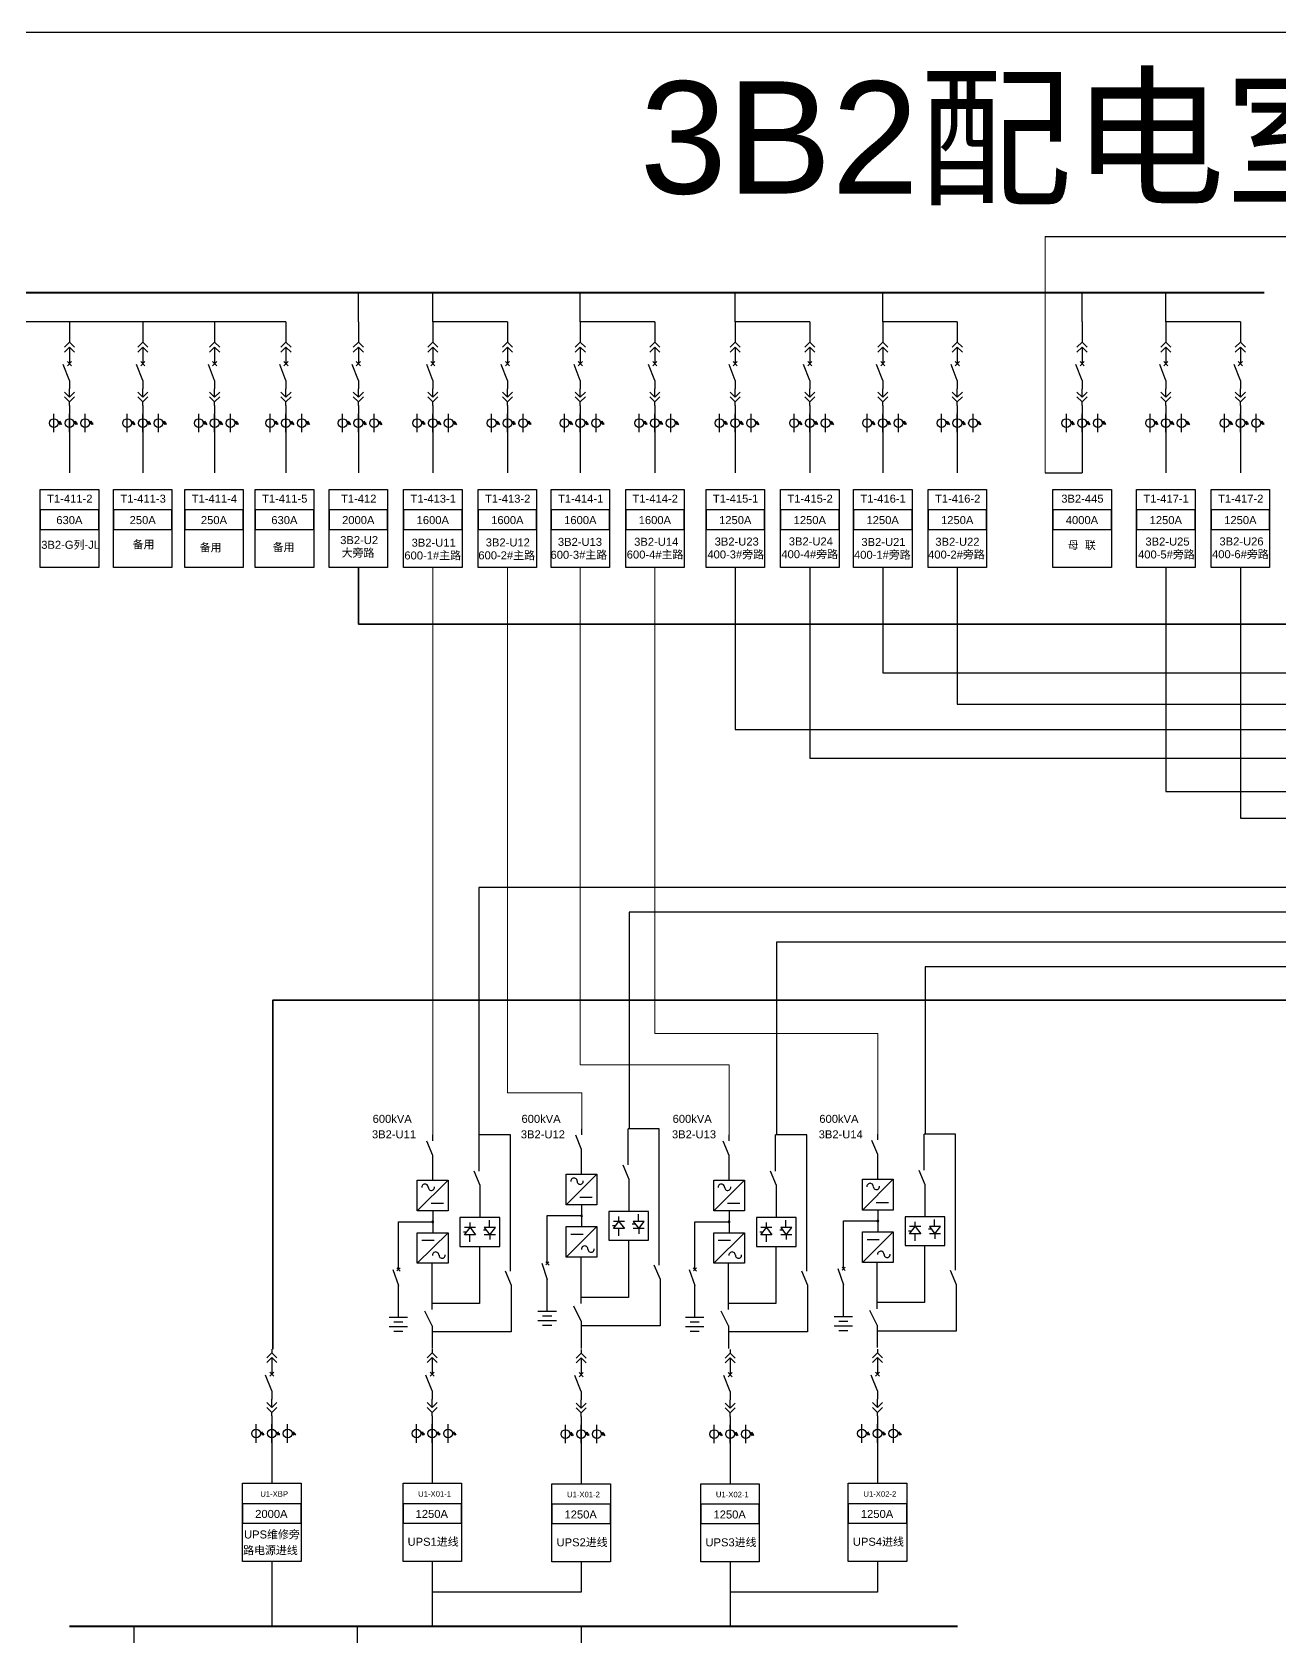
# Model space of a CAD drawing. Header units: millimetres. Extents: x -3460 to -460, y 6070 to 9130.
# Drawn here: x -1414 to -1302.9, y 7138 to 7281.5 of the extents above; entities that cross this region are included whole.
import ezdxf
from ezdxf.enums import TextEntityAlignment as Align

# ---------------------------------------------------------------- set-up
doc = ezdxf.new("R2010")
doc.units = ezdxf.units.MM
doc.header["$LTSCALE"] = 1000
doc.header["$MEASUREMENT"] = 0
doc.styles.get("Standard").update_dxf_attribs({"font": 'arial.ttf'})

# ---------------------------------------------------------------- blocks, each defined once
blk = doc.blocks.new('DYDQAA05')
at = {"color": 0}
blk.add_lwpolyline([(0, 0), (0, -7)], dxfattribs=at)
blk = doc.blocks.new('DYDQAA03')
at = {"color": 0}
for points in [[(0, 0), (0, -1.5)], [(-2.12, -3.62), (0, -1.5)], [(-2.12, -5.62), (0, -3.5)], [(2.12, -3.62), (0, -1.5)], [(2.12, -5.62), (0, -3.5)], [(0, -3.5), (0, -7)]]:
    blk.add_lwpolyline(points, dxfattribs=at)
blk = doc.blocks.new('DYDQAA09')
at = {"color": 0}
blk.add_lwpolyline([(0, 0), (0, -3.5)], dxfattribs=at)
blk.add_lwpolyline([(0, 0), (0, -3.5)], dxfattribs=at)
blk.add_lwpolyline([(0, 0), (0, -3.5)], dxfattribs=at)
blk.add_lwpolyline([(0, 0), (0, -3.5)], dxfattribs=at)
blk.add_lwpolyline([(0, 0), (0, -3.5)], dxfattribs=at)
blk.add_lwpolyline([(0, 0), (0, -3.5)], dxfattribs=at)
blk.add_lwpolyline([(0, 0), (0, -3.5)], dxfattribs=at)
blk.add_lwpolyline([(0, 0), (0, -3.5)], dxfattribs=at)
blk.add_lwpolyline([(0, 0), (0, -3.5)], dxfattribs=at)
blk = doc.blocks.new('DYDQ0201')
at = {"color": 0}
for points in [[(0.86, -0.86), (-0.86, 0.86)], [(-0.86, -0.86), (0.86, 0.86)], [(0, -7), (-2.61, -0.37)]]:
    blk.add_lwpolyline(points, dxfattribs=at)
blk = doc.blocks.new('DYDQAA04')
at = {"color": 0}
for points in [[(0, -3.5), (0, 0)], [(-2.12, -1.38), (0, -3.5)], [(-2.12, -3.38), (0, -5.5)], [(2.12, -1.38), (0, -3.5)], [(2.12, -3.38), (0, -5.5)], [(0, -7), (0, -5.5)]]:
    blk.add_lwpolyline(points, dxfattribs=at)
blk = doc.blocks.new('A$C03DD39B5')
for p, q in [((417, 475), (283, 392)), ((417, 422), (283, 339)), ((350, 333), (350, 467))]:
    blk.add_line(p, q)
blk.add_lwpolyline([(700, 167), (0, 167)])
blk.add_circle((350, 167), 167)

msp = doc.modelspace()

# ---------------------------------------------------------------- linework, layer by layer
at = {"color": 1, "lineweight": 20}
msp.add_line((-1323.81, 7242.22, 20769.03), (-1323.81, 7263.26, 20769.03), dxfattribs=at)
at = {"color": 1, "lineweight": 25}
msp.add_line((-1323.81, 7263.26, 20769.03), (-1285.16, 7263.26, 20769.03), dxfattribs=at)
for p, q in [((-1384.98, 7255.66, 18567.82), (-1384.98, 7258.24, 19951.09)), ((-1378.34, 7255.66, 18567.82), (-1378.34, 7258.24, 19951.09)), ((-1365.21, 7255.66, 18567.82), (-1365.21, 7258.24, 19951.09)), ((-1351.41, 7255.66, 18567.82), (-1351.41, 7258.24, 19951.09)), ((-1338.27, 7255.66, 18567.82), (-1338.27, 7258.24, 19951.09)), ((-1320.52, 7255.66, 18567.82), (-1320.52, 7258.24, 19951.09)), ((-1313.05, 7255.66, 18567.82), (-1313.05, 7258.24, 19951.09)), ((-1391.43, 7255.66, 18567.77), (-1417.35, 7255.66, 18567.77)), ((-1371.7, 7255.66, 18567.82), (-1378.34, 7255.66, 18567.82)), ((-1358.57, 7255.66, 18567.82), (-1365.21, 7255.66, 18567.82)), ((-1344.77, 7255.66, 18567.82), (-1351.41, 7255.66, 18567.82)), ((-1331.63, 7255.66, 18567.82), (-1338.27, 7255.66, 18567.82)), ((-1306.42, 7255.66, 18567.82), (-1313.05, 7255.66, 18567.82)), ((-1410.71, 7247.42, 20768.98), (-1410.71, 7245.78, 20768.98)), ((-1404.18, 7247.42, 20768.98), (-1404.18, 7245.78, 20768.98)), ((-1397.78, 7247.42, 20768.98), (-1397.78, 7245.78, 20768.98)), ((-1391.43, 7247.42, 20768.98), (-1391.43, 7245.78, 20768.98)), ((-1384.98, 7247.42, 20769.03), (-1384.98, 7245.78, 20769.03)), ((-1378.34, 7247.42, 20769.03), (-1378.34, 7245.78, 20769.03)), ((-1371.7, 7247.42, 20769.03), (-1371.7, 7245.78, 20769.03)), ((-1365.21, 7247.42, 20769.03), (-1365.21, 7245.78, 20769.03)), ((-1358.57, 7247.42, 20769.03), (-1358.57, 7245.78, 20769.03)), ((-1351.41, 7247.42, 20769.03), (-1351.41, 7245.78, 20769.03)), ((-1344.77, 7247.42, 20769.03), (-1344.77, 7245.78, 20769.03)), ((-1338.27, 7247.42, 20769.03), (-1338.27, 7245.78, 20769.03)), ((-1331.63, 7247.42, 20769.03), (-1331.63, 7245.78, 20769.03)), ((-1320.52, 7247.42, 20769.03), (-1320.52, 7245.78, 20769.03)), ((-1313.05, 7247.42, 20769.03), (-1313.05, 7245.78, 20769.03)), ((-1306.42, 7247.42, 20769.03), (-1306.42, 7245.78, 20769.03)), ((-1410.71, 7245.78, 20768.98), (-1410.71, 7242.22, 20768.98)), ((-1404.18, 7245.78, 20768.98), (-1404.18, 7242.22, 20768.98)), ((-1397.78, 7245.78, 20768.98), (-1397.78, 7242.22, 20768.98)), ((-1391.43, 7245.78, 20768.98), (-1391.43, 7242.22, 20768.98)), ((-1384.98, 7245.78, 20769.03), (-1384.98, 7242.22, 20769.03)), ((-1378.34, 7245.78, 20769.03), (-1378.34, 7242.22, 20769.03)), ((-1371.7, 7245.78, 20769.03), (-1371.7, 7242.22, 20769.03)), ((-1365.21, 7245.78, 20769.03), (-1365.21, 7242.22, 20769.03)), ((-1358.57, 7245.78, 20769.03), (-1358.57, 7242.22, 20769.03)), ((-1351.41, 7245.78, 20769.03), (-1351.41, 7242.22, 20769.03)), ((-1344.77, 7245.78, 20769.03), (-1344.77, 7242.22, 20769.03)), ((-1338.27, 7245.78, 20769.03), (-1338.27, 7242.22, 20769.03)), ((-1331.63, 7245.78, 20769.03), (-1331.63, 7242.22, 20769.03)), ((-1320.52, 7245.78, 20769.03), (-1320.52, 7242.22, 20769.03)), ((-1313.05, 7245.78, 20769.03), (-1313.05, 7242.22, 20769.03)), ((-1306.42, 7245.78, 20769.03), (-1306.42, 7242.22, 20769.03)), ((-1392.69, 7157.41, 28130.53), (-1392.69, 7155.77, 28130.53)), ((-1378.4, 7157.41, 28130.53), (-1378.4, 7155.77, 28130.53)), ((-1365.13, 7157.37, 28130.53), (-1365.13, 7155.73, 28130.53)), ((-1351.87, 7157.37, 28130.53), (-1351.87, 7155.73, 28130.53)), ((-1338.74, 7157.41, 28130.53), (-1338.74, 7155.77, 28130.53)), ((-1392.69, 7155.77, 28130.53), (-1392.69, 7152.21, 28130.53)), ((-1378.4, 7155.77, 28130.53), (-1378.4, 7152.21, 28130.53)), ((-1365.13, 7155.73, 28130.53), (-1365.13, 7152.16, 28130.53)), ((-1351.87, 7155.73, 28130.53), (-1351.87, 7152.16, 28130.53)), ((-1338.74, 7155.77, 28130.53), (-1338.74, 7152.21, 28130.53)), ((-1392.69, 7145.25, 28130.53), (-1392.69, 7139.53, 28130.53)), ((-1378.4, 7145.21, 13571.13), (-1378.4, 7139.49, 13571.13)), ((-1365.13, 7145.25, 28130.53), (-1365.13, 7142.51, 28130.53)), ((-1351.87, 7145.21, 28130.53), (-1351.87, 7139.49, 28130.53)), ((-1338.74, 7145.25, 28130.53), (-1338.74, 7142.51, 28130.53)), ((-1365.13, 7142.51, 28130.53), (-1378.4, 7142.51, 28130.53)), ((-1338.74, 7142.51, 28130.53), (-1351.87, 7142.51, 28130.53))]:
    msp.add_line(p, q)
at = {"color": 1}
msp.add_line((-1323.81, 7242.22, 20769.03), (-1320.52, 7242.22, 20769.03), dxfattribs=at)
at = {"color": 5, "lineweight": 35}
for p, q in [((-1384.98, 7233.78, 19951.09), (-1384.98, 7228.74, 19951.09)), ((-1384.98, 7228.74, 19951.09), (-1215.62, 7228.74, 19951.09))]:
    msp.add_line(p, q, dxfattribs=at)
at = {"color": 6, "lineweight": 20}
msp.add_line((-1378.34, 7233.78, 19951.09), (-1378.34, 7183.24, 22167.45), dxfattribs=at)
at = {"color": 3, "lineweight": 25}
for p, q in [((-1351.41, 7233.78, 19951.09), (-1351.41, 7219.36, 19951.09)), ((-1344.77, 7233.78, 19951.09), (-1344.77, 7216.8, 19951.09)), ((-1338.27, 7233.78, 19951.09), (-1338.27, 7224.41, 19951.09)), ((-1331.63, 7233.78, 19951.09), (-1331.63, 7221.61, 19951.09)), ((-1313.05, 7233.78, 19951.09), (-1313.05, 7213.82, 19951.09)), ((-1306.42, 7233.78, 19951.09), (-1306.42, 7211.46, 19951.09)), ((-1338.27, 7224.41, 19951.09), (-1224.73, 7224.41, 19951.09)), ((-1331.63, 7221.61, 19951.09), (-1237.58, 7221.61, 19951.09)), ((-1351.41, 7219.36, 19951.09), (-1248.16, 7219.36, 19951.09)), ((-1344.77, 7216.8, 19951.09), (-1264.17, 7216.8, 19951.09)), ((-1313.05, 7213.82, 19951.09), (-1277.13, 7213.82, 19951.09)), ((-1306.42, 7211.46, 19951.09), (-1290.35, 7211.46, 19951.09))]:
    msp.add_line(p, q, dxfattribs=at)
at = {"color": 4, "lineweight": 25}
for p, q in [((-1268.22, 7205.29, 19951.09), (-1374.24, 7205.29, 19951.09)), ((-1374.24, 7205.29, 19951.09), (-1374.24, 7183.24, 29417.41)), ((-1274.86, 7203.08, 19951.09), (-1360.87, 7203.08, 19951.09)), ((-1360.87, 7203.08, 19951.09), (-1360.87, 7183.78, 29417.41)), ((-1255.01, 7200.42, 19951.09), (-1347.73, 7200.42, 19951.09)), ((-1347.73, 7200.42, 19951.09), (-1347.73, 7183.24, 29417.41)), ((-1261.65, 7198.21, 19951.09), (-1334.5, 7198.21, 19951.09)), ((-1334.5, 7198.21, 19951.09), (-1334.5, 7183.31, 29417.41))]:
    msp.add_line(p, q, dxfattribs=at)
at = {"color": 3, "lineweight": -2}
for p, q in [((-1365.08, 7183.26, 29417.41), (-1365.08, 7183.78, 29417.41)), ((-1358.18, 7183.78, 29417.41), (-1360.96, 7183.78, 29417.41)), ((-1360.96, 7180.56, 29417.41), (-1360.96, 7183.78, 29417.41)), ((-1358.18, 7183.78, 29417.41), (-1360.96, 7183.78, 29417.41)), ((-1378.91, 7182.71, 29417.41), (-1378.38, 7181.44, 29417.41)), ((-1378.34, 7182.72, 29417.41), (-1378.34, 7183.24, 29417.41)), ((-1371.44, 7183.24, 29417.41), (-1374.22, 7183.24, 29417.41)), ((-1374.22, 7180.02, 29417.41), (-1374.22, 7183.24, 29417.41)), ((-1371.44, 7183.24, 29417.41), (-1374.22, 7183.24, 29417.41)), ((-1365.65, 7183.25, 29417.41), (-1365.12, 7181.98, 29417.41)), ((-1352.51, 7182.71, 29417.41), (-1351.98, 7181.44, 29417.41)), ((-1351.94, 7182.72, 29417.41), (-1351.94, 7183.24, 29417.41)), ((-1345.04, 7183.24, 29417.41), (-1347.82, 7183.24, 29417.41)), ((-1347.82, 7180.02, 29417.41), (-1347.82, 7183.24, 29417.41)), ((-1345.04, 7183.24, 29417.41), (-1347.82, 7183.24, 29417.41)), ((-1339.27, 7182.78, 29417.41), (-1338.73, 7181.51, 29417.41)), ((-1338.7, 7182.79, 29417.41), (-1338.7, 7183.31, 29417.41)), ((-1331.8, 7183.31, 29417.41), (-1334.58, 7183.31, 29417.41)), ((-1334.58, 7180.09, 29417.41), (-1334.58, 7183.31, 29417.41)), ((-1331.8, 7183.31, 29417.41), (-1334.58, 7183.31, 29417.41)), ((-1378.38, 7181.44, 29417.41), (-1378.38, 7179.25, 29417.41)), ((-1365.12, 7181.98, 29417.41), (-1365.12, 7179.79, 29417.41)), ((-1351.98, 7181.44, 29417.41), (-1351.98, 7179.25, 29417.41)), ((-1338.73, 7181.51, 29417.41), (-1338.73, 7179.32, 29417.41)), ((-1374.69, 7180.03, 29417.41), (-1374.16, 7178.76, 29417.41)), ((-1363.73, 7179.75, 29417.41), (-1366.47, 7177.02, 29417.41)), ((-1366.47, 7179.75, 29417.41), (-1363.73, 7179.75, 29417.41)), ((-1366.47, 7177.02, 29417.41), (-1366.47, 7179.75, 29417.41)), ((-1363.73, 7179.75, 29417.41), (-1363.73, 7177.02, 29417.41)), ((-1361.43, 7180.57, 29417.41), (-1360.9, 7179.3, 29417.41)), ((-1360.9, 7179.3, 29417.41), (-1360.9, 7176.41, 29417.41)), ((-1348.29, 7180.03, 29417.41), (-1347.76, 7178.76, 29417.41)), ((-1337.35, 7179.29, 29417.41), (-1340.08, 7176.55, 29417.41)), ((-1340.08, 7179.29, 29417.41), (-1337.35, 7179.29, 29417.41)), ((-1340.08, 7176.55, 29417.41), (-1340.08, 7179.29, 29417.41)), ((-1337.35, 7179.29, 29417.41), (-1337.35, 7176.55, 29417.41)), ((-1335.05, 7180.1, 29417.41), (-1334.52, 7178.83, 29417.41)), ((-1376.99, 7179.22, 29417.41), (-1379.73, 7176.48, 29417.41)), ((-1379.73, 7179.22, 29417.41), (-1376.99, 7179.22, 29417.41)), ((-1379.73, 7176.48, 29417.41), (-1379.73, 7179.22, 29417.41)), ((-1376.99, 7179.22, 29417.41), (-1376.99, 7176.48, 29417.41)), ((-1374.16, 7178.76, 29417.41), (-1374.16, 7175.88, 29417.41)), ((-1350.6, 7179.22, 29417.41), (-1353.33, 7176.48, 29417.41)), ((-1353.33, 7179.22, 29417.41), (-1350.6, 7179.22, 29417.41)), ((-1353.33, 7176.48, 29417.41), (-1353.33, 7179.22, 29417.41)), ((-1350.6, 7179.22, 29417.41), (-1350.6, 7176.48, 29417.41)), ((-1347.76, 7178.76, 29417.41), (-1347.76, 7175.88, 29417.41)), ((-1334.52, 7178.83, 29417.41), (-1334.52, 7175.95, 29417.41)), ((-1376.99, 7176.48, 29417.41), (-1379.73, 7176.48, 29417.41)), ((-1378.5, 7177.17, 29417.41), (-1377.4, 7177.17, 29417.41)), ((-1378.35, 7176.5, 29417.41), (-1378.35, 7174.57, 29417.41)), ((-1363.73, 7177.02, 29417.41), (-1366.47, 7177.02, 29417.41)), ((-1365.24, 7177.7, 29417.41), (-1364.14, 7177.7, 29417.41)), ((-1365.09, 7177.04, 29417.41), (-1365.09, 7175.11, 29417.41)), ((-1360.9, 7176.41, 29417.41), (-1362.66, 7176.41, 29417.41)), ((-1362.66, 7176.41, 29417.41), (-1362.66, 7173.85, 29417.41)), ((-1359.13, 7176.41, 29417.41), (-1360.9, 7176.41, 29417.41)), ((-1359.13, 7173.85, 29417.41), (-1359.13, 7176.41, 29417.41)), ((-1350.6, 7176.48, 29417.41), (-1353.33, 7176.48, 29417.41)), ((-1352.1, 7177.17, 29417.41), (-1351.01, 7177.17, 29417.41)), ((-1351.96, 7176.5, 29417.41), (-1351.96, 7174.57, 29417.41)), ((-1337.35, 7176.55, 29417.41), (-1340.08, 7176.55, 29417.41)), ((-1338.85, 7177.23, 29417.41), (-1337.76, 7177.23, 29417.41)), ((-1338.71, 7176.57, 29417.41), (-1338.71, 7174.64, 29417.41)), ((-1381.41, 7175.51, 29417.41), (-1378.35, 7175.51, 29417.41)), ((-1381.41, 7172.72, 29417.41), (-1381.41, 7175.51, 29417.41)), ((-1381.41, 7172.72, 29417.41), (-1381.41, 7175.48, 29417.41)), ((-1374.16, 7175.88, 29417.41), (-1375.93, 7175.88, 29417.41)), ((-1375.93, 7175.88, 29417.41), (-1375.93, 7173.31, 29417.41)), ((-1374.54, 7175, 29417.41), (-1375.52, 7175, 29417.41)), ((-1375.52, 7174.35, 29417.41), (-1375.03, 7175, 29417.41)), ((-1375.03, 7175.01, 29417.41), (-1375.03, 7175.45, 29417.41)), ((-1375.03, 7175, 29417.41), (-1374.54, 7174.35, 29417.41)), ((-1372.39, 7175.88, 29417.41), (-1374.16, 7175.88, 29417.41)), ((-1372.77, 7175, 29417.41), (-1373.76, 7175, 29417.41)), ((-1373.76, 7175, 29417.41), (-1373.26, 7174.35, 29417.41)), ((-1373.3, 7175.02, 29417.41), (-1373.3, 7175.63, 29417.41)), ((-1373.26, 7174.35, 29417.41), (-1372.77, 7175, 29417.41)), ((-1372.39, 7173.31, 29417.41), (-1372.39, 7175.88, 29417.41)), ((-1368.15, 7176.05, 29417.41), (-1365.09, 7176.05, 29417.41)), ((-1368.15, 7173.25, 29417.41), (-1368.15, 7176.05, 29417.41)), ((-1368.15, 7173.25, 29417.41), (-1368.15, 7176.02, 29417.41)), ((-1366.47, 7175.07, 29417.41), (-1363.73, 7175.07, 29417.41)), ((-1363.73, 7175.07, 29417.41), (-1366.47, 7172.34, 29417.41)), ((-1366.47, 7172.34, 29417.41), (-1366.47, 7175.07, 29417.41)), ((-1363.73, 7175.07, 29417.41), (-1363.73, 7172.34, 29417.41)), ((-1362.09, 7175.13, 29417.41), (-1362.35, 7175.13, 29417.41)), ((-1361.28, 7175.54, 29417.41), (-1362.26, 7175.54, 29417.41)), ((-1362.26, 7174.89, 29417.41), (-1361.77, 7175.54, 29417.41)), ((-1361.77, 7175.55, 29417.41), (-1361.77, 7175.98, 29417.41)), ((-1361.77, 7175.54, 29417.41), (-1361.28, 7174.89, 29417.41)), ((-1360.32, 7175.3, 29417.41), (-1360.58, 7175.3, 29417.41)), ((-1359.51, 7175.54, 29417.41), (-1360.49, 7175.54, 29417.41)), ((-1360.49, 7175.54, 29417.41), (-1360, 7174.89, 29417.41)), ((-1360.04, 7175.56, 29417.41), (-1360.04, 7176.17, 29417.41)), ((-1360, 7174.89, 29417.41), (-1359.51, 7175.54, 29417.41)), ((-1355.01, 7175.51, 29417.41), (-1351.96, 7175.51, 29417.41)), ((-1355.01, 7172.72, 29417.41), (-1355.01, 7175.51, 29417.41)), ((-1355.01, 7172.72, 29417.41), (-1355.01, 7175.48, 29417.41)), ((-1347.76, 7175.88, 29417.41), (-1349.53, 7175.88, 29417.41)), ((-1349.53, 7175.88, 29417.41), (-1349.53, 7173.31, 29417.41)), ((-1348.14, 7175, 29417.41), (-1349.12, 7175, 29417.41)), ((-1349.12, 7174.35, 29417.41), (-1348.63, 7175, 29417.41)), ((-1348.63, 7175.01, 29417.41), (-1348.63, 7175.45, 29417.41)), ((-1348.63, 7175, 29417.41), (-1348.14, 7174.35, 29417.41)), ((-1345.99, 7175.88, 29417.41), (-1347.76, 7175.88, 29417.41)), ((-1346.37, 7175, 29417.41), (-1347.36, 7175, 29417.41)), ((-1347.36, 7175, 29417.41), (-1346.87, 7174.35, 29417.41)), ((-1346.9, 7175.02, 29417.41), (-1346.9, 7175.63, 29417.41)), ((-1346.87, 7174.35, 29417.41), (-1346.37, 7175, 29417.41)), ((-1345.99, 7173.31, 29417.41), (-1345.99, 7175.88, 29417.41)), ((-1341.77, 7175.58, 29417.41), (-1338.71, 7175.58, 29417.41)), ((-1341.77, 7172.79, 29417.41), (-1341.77, 7175.58, 29417.41)), ((-1341.77, 7172.79, 29417.41), (-1341.77, 7175.55, 29417.41)), ((-1334.52, 7175.95, 29417.41), (-1336.28, 7175.95, 29417.41)), ((-1336.28, 7175.95, 29417.41), (-1336.28, 7173.38, 29417.41)), ((-1334.89, 7175.07, 29417.41), (-1335.88, 7175.07, 29417.41)), ((-1335.88, 7174.42, 29417.41), (-1335.39, 7175.07, 29417.41)), ((-1335.39, 7175.08, 29417.41), (-1335.39, 7175.51, 29417.41)), ((-1335.39, 7175.07, 29417.41), (-1334.89, 7174.42, 29417.41)), ((-1332.75, 7175.95, 29417.41), (-1334.52, 7175.95, 29417.41)), ((-1333.13, 7175.07, 29417.41), (-1334.11, 7175.07, 29417.41)), ((-1334.11, 7175.07, 29417.41), (-1333.62, 7174.42, 29417.41)), ((-1333.66, 7175.09, 29417.41), (-1333.66, 7175.7, 29417.41)), ((-1333.62, 7174.42, 29417.41), (-1333.13, 7175.07, 29417.41)), ((-1332.75, 7173.38, 29417.41), (-1332.75, 7175.95, 29417.41)), ((-1379.73, 7174.53, 29417.41), (-1376.99, 7174.53, 29417.41)), ((-1376.99, 7174.53, 29417.41), (-1379.73, 7171.8, 29417.41)), ((-1379.73, 7171.8, 29417.41), (-1379.73, 7174.53, 29417.41)), ((-1379.32, 7173.85, 29417.41), (-1378.22, 7173.85, 29417.41)), ((-1376.99, 7174.53, 29417.41), (-1376.99, 7171.8, 29417.41)), ((-1375.35, 7174.59, 29417.41), (-1375.61, 7174.59, 29417.41)), ((-1374.54, 7174.35, 29417.41), (-1375.52, 7174.35, 29417.41)), ((-1375.07, 7174.33, 29417.41), (-1375.07, 7173.72, 29417.41)), ((-1373.58, 7174.76, 29417.41), (-1373.84, 7174.76, 29417.41)), ((-1372.77, 7174.35, 29417.41), (-1373.76, 7174.35, 29417.41)), ((-1373.26, 7174.34, 29417.41), (-1373.26, 7173.91, 29417.41)), ((-1366.06, 7174.39, 29417.41), (-1364.96, 7174.39, 29417.41)), ((-1362.66, 7173.85, 29417.41), (-1360.9, 7173.85, 29417.41)), ((-1361.28, 7174.89, 29417.41), (-1362.26, 7174.89, 29417.41)), ((-1361.81, 7174.87, 29417.41), (-1361.81, 7174.26, 29417.41)), ((-1360.9, 7173.85, 29417.41), (-1359.13, 7173.85, 29417.41)), ((-1359.51, 7174.89, 29417.41), (-1360.49, 7174.89, 29417.41)), ((-1360, 7174.88, 29417.41), (-1360, 7174.44, 29417.41)), ((-1353.33, 7174.53, 29417.41), (-1350.6, 7174.53, 29417.41)), ((-1350.6, 7174.53, 29417.41), (-1353.33, 7171.8, 29417.41)), ((-1353.33, 7171.8, 29417.41), (-1353.33, 7174.53, 29417.41)), ((-1352.92, 7173.85, 29417.41), (-1351.83, 7173.85, 29417.41)), ((-1350.6, 7174.53, 29417.41), (-1350.6, 7171.8, 29417.41)), ((-1348.95, 7174.59, 29417.41), (-1349.21, 7174.59, 29417.41)), ((-1348.14, 7174.35, 29417.41), (-1349.12, 7174.35, 29417.41)), ((-1348.67, 7174.33, 29417.41), (-1348.67, 7173.72, 29417.41)), ((-1347.18, 7174.76, 29417.41), (-1347.44, 7174.76, 29417.41)), ((-1346.37, 7174.35, 29417.41), (-1347.36, 7174.35, 29417.41)), ((-1346.87, 7174.34, 29417.41), (-1346.87, 7173.91, 29417.41)), ((-1340.08, 7174.6, 29417.41), (-1337.35, 7174.6, 29417.41)), ((-1337.35, 7174.6, 29417.41), (-1340.08, 7171.87, 29417.41)), ((-1340.08, 7171.87, 29417.41), (-1340.08, 7174.6, 29417.41)), ((-1339.67, 7173.92, 29417.41), (-1338.58, 7173.92, 29417.41)), ((-1337.35, 7174.6, 29417.41), (-1337.35, 7171.87, 29417.41)), ((-1335.7, 7174.66, 29417.41), (-1335.97, 7174.66, 29417.41)), ((-1334.89, 7174.42, 29417.41), (-1335.88, 7174.42, 29417.41)), ((-1335.42, 7174.4, 29417.41), (-1335.42, 7173.79, 29417.41)), ((-1333.94, 7174.83, 29417.41), (-1334.2, 7174.83, 29417.41)), ((-1333.13, 7174.42, 29417.41), (-1334.11, 7174.42, 29417.41)), ((-1333.62, 7174.41, 29417.41), (-1333.62, 7173.98, 29417.41)), ((-1375.93, 7173.31, 29417.41), (-1374.16, 7173.31, 29417.41)), ((-1374.16, 7173.31, 29417.41), (-1372.39, 7173.31, 29417.41)), ((-1363.73, 7172.34, 29417.41), (-1366.47, 7172.34, 29417.41)), ((-1349.53, 7173.31, 29417.41), (-1347.76, 7173.31, 29417.41)), ((-1347.76, 7173.31, 29417.41), (-1345.99, 7173.31, 29417.41)), ((-1336.28, 7173.38, 29417.41), (-1334.52, 7173.38, 29417.41)), ((-1334.52, 7173.38, 29417.41), (-1332.75, 7173.38, 29417.41)), ((-1376.99, 7171.8, 29417.41), (-1379.73, 7171.8, 29417.41)), ((-1350.6, 7171.8, 29417.41), (-1353.33, 7171.8, 29417.41)), ((-1337.35, 7171.87, 29417.41), (-1340.08, 7171.87, 29417.41))]:
    msp.add_line(p, q, dxfattribs=at)
at = {"color": 3}
for p, q in [((-1358.18, 7171.65, 29417.41), (-1358.18, 7183.78, 29417.41)), ((-1371.44, 7171.11, 29417.41), (-1371.44, 7183.24, 29417.41)), ((-1345.04, 7171.11, 29417.41), (-1345.04, 7183.24, 29417.41)), ((-1331.8, 7171.18, 29417.41), (-1331.8, 7183.31, 29417.41)), ((-1360.93, 7173.85, 29417.41), (-1360.93, 7170.39, 29417.41)), ((-1381.41, 7171.26, 29417.41), (-1381.41, 7172.72, 29417.41)), ((-1374.2, 7173.31, 29417.41), (-1374.2, 7169.85, 29417.41)), ((-1368.15, 7171.8, 29417.41), (-1368.15, 7173.25, 29417.41)), ((-1365.14, 7168.22, 29417.41), (-1365.14, 7172.34, 29417.41)), ((-1355.01, 7171.26, 29417.41), (-1355.01, 7172.72, 29417.41)), ((-1347.8, 7173.31, 29417.41), (-1347.8, 7169.85, 29417.41)), ((-1341.77, 7171.33, 29417.41), (-1341.77, 7172.79, 29417.41)), ((-1334.55, 7173.38, 29417.41), (-1334.55, 7169.92, 29417.41)), ((-1381.92, 7171.26, 29417.41), (-1381.41, 7169.82, 29417.41)), ((-1381.25, 7171.1, 29417.41), (-1381.55, 7171.39, 29417.41)), ((-1381.27, 7171.4, 29417.41), (-1381.54, 7171.13, 29417.41)), ((-1378.4, 7167.69, 29417.41), (-1378.4, 7171.8, 29417.41)), ((-1371.91, 7171.13, 29417.41), (-1371.38, 7169.85, 29417.41)), ((-1368.65, 7171.8, 29417.41), (-1368.15, 7170.36, 29417.41)), ((-1368.01, 7171.94, 29417.41), (-1368.28, 7171.66, 29417.41)), ((-1367.99, 7171.64, 29417.41), (-1368.28, 7171.93, 29417.41)), ((-1358.65, 7171.67, 29417.41), (-1358.11, 7170.39, 29417.41)), ((-1355.52, 7171.26, 29417.41), (-1355.01, 7169.82, 29417.41)), ((-1354.85, 7171.1, 29417.41), (-1355.15, 7171.39, 29417.41)), ((-1354.87, 7171.4, 29417.41), (-1355.14, 7171.13, 29417.41)), ((-1352, 7167.69, 29417.41), (-1352, 7171.8, 29417.41)), ((-1345.51, 7171.13, 29417.41), (-1344.98, 7169.85, 29417.41)), ((-1342.27, 7171.33, 29417.41), (-1341.77, 7169.89, 29417.41)), ((-1341.61, 7171.17, 29417.41), (-1341.9, 7171.46, 29417.41)), ((-1341.63, 7171.47, 29417.41), (-1341.89, 7171.2, 29417.41)), ((-1338.76, 7167.75, 29417.41), (-1338.76, 7171.87, 29417.41)), ((-1332.27, 7171.2, 29417.41), (-1331.73, 7169.92, 29417.41)), ((-1381.41, 7166.96, 29417.41), (-1381.41, 7169.82, 29417.41)), ((-1371.38, 7169.85, 29417.41), (-1371.38, 7165.69, 29417.41)), ((-1368.15, 7167.5, 29417.41), (-1368.15, 7170.36, 29417.41)), ((-1358.11, 7170.39, 29417.41), (-1358.11, 7166.23, 29417.41)), ((-1355.01, 7166.96, 29417.41), (-1355.01, 7169.82, 29417.41)), ((-1344.98, 7169.85, 29417.41), (-1344.98, 7165.69, 29417.41)), ((-1341.77, 7167.03, 29417.41), (-1341.77, 7169.89, 29417.41)), ((-1331.73, 7169.92, 29417.41), (-1331.73, 7165.76, 29417.41)), ((-1365.14, 7166.66, 29417.41), (-1365.8, 7167.97, 29417.41)), ((-1378.4, 7166.23, 29417.41), (-1379.06, 7167.54, 29417.41)), ((-1365.14, 7166.66, 29417.41), (-1365.14, 7164.22, 29417.41)), ((-1352, 7166.23, 29417.41), (-1352.66, 7167.54, 29417.41)), ((-1338.76, 7166.3, 29417.41), (-1339.42, 7167.61, 29417.41)), ((-1378.4, 7166.23, 29417.41), (-1378.4, 7164.22, 29417.41)), ((-1371.38, 7165.69, 29417.41), (-1378.4, 7165.69, 29417.41)), ((-1358.11, 7166.23, 29417.41), (-1365.14, 7166.23, 29417.41)), ((-1352, 7166.23, 29417.41), (-1352, 7164.22, 29417.41)), ((-1344.98, 7165.69, 29417.41), (-1352, 7165.69, 29417.41)), ((-1338.76, 7166.3, 29417.41), (-1338.76, 7164.29, 29417.41)), ((-1331.73, 7165.76, 29417.41), (-1338.76, 7165.76, 29417.41))]:
    msp.add_line(p, q, dxfattribs=at)
at = {"color": 1, "lineweight": 40}
msp.add_line((-1410.7, 7139.49, 13571.13), (-1331.62, 7139.49, 13571.13), dxfattribs=at)
at = {"color": 1, "lineweight": 30, "ltscale": 0.002916}
msp.add_lwpolyline([(-1472.37, 7281.47), (-1121.01, 7281.47), (-1121.01, 6960.48), (-1472.37, 6960.48)], close=True, dxfattribs=at)
at = {"color": 1, "lineweight": 40, "ltscale": 100, "elevation": 19951.09}
msp.add_lwpolyline([(-1304.3, 7258.24), (-1434.69, 7258.24), (-1434.69, 7258.24)], dxfattribs=at)
for points, elevation in [([(-1413.31, 7240.73), (-1408.11, 7240.73), (-1408.11, 7233.78), (-1413.31, 7233.78)], 19951.04), ([(-1406.79, 7240.73), (-1401.58, 7240.73), (-1401.58, 7233.78), (-1406.79, 7233.78)], 19951.04), ([(-1400.44, 7240.73), (-1395.23, 7240.73), (-1395.23, 7233.78), (-1400.44, 7233.78)], 19951.04), ([(-1394.17, 7240.73), (-1388.96, 7240.73), (-1388.96, 7233.78), (-1394.17, 7233.78)], 19951.04), ([(-1387.58, 7240.73), (-1382.38, 7240.73), (-1382.38, 7233.78), (-1387.58, 7233.78)], 19951.09), ([(-1380.95, 7240.73), (-1375.74, 7240.73), (-1375.74, 7233.78), (-1380.95, 7233.78)], 19951.09), ([(-1374.31, 7240.73), (-1369.1, 7240.73), (-1369.1, 7233.78), (-1374.31, 7233.78)], 19951.09), ([(-1367.81, 7240.73), (-1362.6, 7240.73), (-1362.6, 7233.78), (-1367.81, 7233.78)], 19951.09), ([(-1361.17, 7240.73), (-1355.96, 7240.73), (-1355.96, 7233.78), (-1361.17, 7233.78)], 19951.09), ([(-1354.01, 7240.73), (-1348.8, 7240.73), (-1348.8, 7233.78), (-1354.01, 7233.78)], 19951.09), ([(-1347.37, 7240.73), (-1342.16, 7240.73), (-1342.16, 7233.78), (-1347.37, 7233.78)], 19951.09), ([(-1340.87, 7240.73), (-1335.66, 7240.73), (-1335.66, 7233.78), (-1340.87, 7233.78)], 19951.09), ([(-1334.24, 7240.73), (-1329.03, 7240.73), (-1329.03, 7233.78), (-1334.24, 7233.78)], 19951.09), ([(-1323.12, 7240.73), (-1317.91, 7240.73), (-1317.91, 7233.78), (-1323.12, 7233.78)], 19951.09), ([(-1315.66, 7240.73), (-1310.45, 7240.73), (-1310.45, 7233.78), (-1315.66, 7233.78)], 19951.09), ([(-1309.02, 7240.73), (-1303.81, 7240.73), (-1303.81, 7233.78), (-1309.02, 7233.78)], 19951.09), ([(-1413.31, 7237.18), (-1408.11, 7237.18), (-1408.11, 7238.91), (-1413.31, 7238.91)], 19951.04), ([(-1406.79, 7237.18), (-1401.58, 7237.18), (-1401.58, 7238.91), (-1406.79, 7238.91)], 19951.04), ([(-1400.44, 7237.18), (-1395.23, 7237.18), (-1395.23, 7238.91), (-1400.44, 7238.91)], 19951.04), ([(-1394.17, 7237.18), (-1388.96, 7237.18), (-1388.96, 7238.91), (-1394.17, 7238.91)], 19951.04), ([(-1387.58, 7237.18), (-1382.38, 7237.18), (-1382.38, 7238.91), (-1387.58, 7238.91)], 19951.09), ([(-1380.95, 7237.18), (-1375.74, 7237.18), (-1375.74, 7238.91), (-1380.95, 7238.91)], 19951.09), ([(-1374.31, 7237.18), (-1369.1, 7237.18), (-1369.1, 7238.91), (-1374.31, 7238.91)], 19951.09), ([(-1367.81, 7237.18), (-1362.6, 7237.18), (-1362.6, 7238.91), (-1367.81, 7238.91)], 19951.09), ([(-1361.17, 7237.18), (-1355.96, 7237.18), (-1355.96, 7238.91), (-1361.17, 7238.91)], 19951.09), ([(-1354.01, 7237.18), (-1348.8, 7237.18), (-1348.8, 7238.91), (-1354.01, 7238.91)], 19951.09), ([(-1347.37, 7237.18), (-1342.16, 7237.18), (-1342.16, 7238.91), (-1347.37, 7238.91)], 19951.09), ([(-1340.87, 7237.18), (-1335.66, 7237.18), (-1335.66, 7238.91), (-1340.87, 7238.91)], 19951.09), ([(-1334.24, 7237.18), (-1329.03, 7237.18), (-1329.03, 7238.91), (-1334.24, 7238.91)], 19951.09), ([(-1323.12, 7237.18), (-1317.91, 7237.18), (-1317.91, 7238.91), (-1323.12, 7238.91)], 19951.09), ([(-1315.66, 7237.18), (-1310.45, 7237.18), (-1310.45, 7238.91), (-1315.66, 7238.91)], 19951.09), ([(-1309.02, 7237.18), (-1303.81, 7237.18), (-1303.81, 7238.91), (-1309.02, 7238.91)], 19951.09), ([(-1395.29, 7152.21), (-1390.08, 7152.21), (-1390.08, 7145.25), (-1395.29, 7145.25)], 28130.53), ([(-1381, 7152.21), (-1375.79, 7152.21), (-1375.79, 7145.25), (-1381, 7145.25)], 28130.53), ([(-1367.74, 7152.16), (-1362.53, 7152.16), (-1362.53, 7145.21), (-1367.74, 7145.21)], 28130.53), ([(-1354.48, 7152.16), (-1349.27, 7152.16), (-1349.27, 7145.21), (-1354.48, 7145.21)], 28130.53), ([(-1341.34, 7152.21), (-1336.13, 7152.21), (-1336.13, 7145.25), (-1341.34, 7145.25)], 28130.53), ([(-1395.29, 7148.65), (-1390.08, 7148.65), (-1390.08, 7150.39), (-1395.29, 7150.39)], 28130.53), ([(-1381, 7148.65), (-1375.79, 7148.65), (-1375.79, 7150.39), (-1381, 7150.39)], 28130.53), ([(-1367.74, 7148.61), (-1362.53, 7148.61), (-1362.53, 7150.35), (-1367.74, 7150.35)], 28130.53), ([(-1354.48, 7148.61), (-1349.27, 7148.61), (-1349.27, 7150.35), (-1354.48, 7150.35)], 28130.53), ([(-1341.34, 7148.65), (-1336.13, 7148.65), (-1336.13, 7150.39), (-1341.34, 7150.39)], 28130.53)]:
    msp.add_lwpolyline(points, close=True, dxfattribs=dict(elevation=elevation))
at = {"color": 5, "lineweight": 35, "elevation": 19951.09}
msp.add_lwpolyline([(-1222, 7233.78), (-1222, 7195.24), (-1392.61, 7195.24), (-1392.61, 7164.16)], dxfattribs=at)
at = {"color": 6, "lineweight": 20, "elevation": 19951.09}
for points in [[(-1371.7, 7233.78), (-1371.7, 7186.98), (-1365.08, 7186.98), (-1365.08, 7183.78)], [(-1365.21, 7233.78), (-1365.21, 7189.49), (-1351.94, 7189.49), (-1351.94, 7183.24)], [(-1358.57, 7233.78), (-1358.57, 7192.27), (-1338.7, 7192.27), (-1338.7, 7183.31)]]:
    msp.add_lwpolyline(points, dxfattribs=at)
at = {"color": 3, "elevation": 29417.41}
for points in [[(-1374.2, 7169.85), (-1374.2, 7168.23), (-1378.4, 7168.23)], [(-1360.93, 7170.39), (-1360.93, 7168.77), (-1365.14, 7168.77)], [(-1347.8, 7169.85), (-1347.8, 7168.23), (-1352, 7168.23)], [(-1334.55, 7169.92), (-1334.55, 7168.3), (-1338.76, 7168.3)], [(-1380.6, 7166.96), (-1382.25, 7166.96)], [(-1381.01, 7166.55), (-1381.83, 7166.55)], [(-1367.34, 7167.5), (-1368.98, 7167.5)], [(-1367.34, 7166.67), (-1368.98, 7166.67)], [(-1367.75, 7167.09), (-1368.57, 7167.09)], [(-1354.21, 7166.96), (-1355.85, 7166.96)], [(-1354.62, 7166.55), (-1355.44, 7166.55)], [(-1340.96, 7167.03), (-1342.6, 7167.03)], [(-1341.37, 7166.62), (-1342.19, 7166.62)], [(-1380.6, 7166.14), (-1382.25, 7166.14)], [(-1381.01, 7165.73), (-1381.83, 7165.73)], [(-1367.75, 7166.26), (-1368.57, 7166.26)], [(-1354.21, 7166.14), (-1355.85, 7166.14)], [(-1354.62, 7165.73), (-1355.44, 7165.73)], [(-1340.96, 7166.21), (-1342.6, 7166.21)], [(-1341.37, 7165.8), (-1342.19, 7165.8)]]:
    msp.add_lwpolyline(points, dxfattribs=at)
at = {"color": 3, "lineweight": -2}
for centre, radius, start, end in [((-1365.78, 7179.11, 29417.41), 0.29, 0, 183.1262), ((-1379.05, 7178.57, 29417.41), 0.29, 0, 183.1262), ((-1378.48, 7178.57, 29417.41), 0.276, 180, 7.6852), ((-1365.22, 7179.11, 29417.41), 0.276, 180, 7.6852), ((-1352.65, 7178.57, 29417.41), 0.29, 0, 183.1262), ((-1352.08, 7178.57, 29417.41), 0.276, 180, 7.6852), ((-1339.4, 7178.64, 29417.41), 0.29, 0, 183.1262), ((-1338.84, 7178.64, 29417.41), 0.276, 180, 7.6852), ((-1378.35, 7175.5, 29417.41), 0.0769, 0, 180), ((-1378.35, 7175.5, 29417.41), 0.0769, 180, 0), ((-1365.09, 7176.04, 29417.41), 0.0769, 0, 180), ((-1365.09, 7176.04, 29417.41), 0.0769, 180, 0), ((-1351.96, 7175.5, 29417.41), 0.0769, 0, 180), ((-1351.96, 7175.5, 29417.41), 0.0769, 180, 0), ((-1338.71, 7175.57, 29417.41), 0.0769, 0, 180), ((-1338.71, 7175.57, 29417.41), 0.0769, 180, 0), ((-1378.09, 7172.52, 29417.41), 0.29, 0, 183.1262), ((-1377.52, 7172.52, 29417.41), 0.276, 180, 7.6852), ((-1364.83, 7173.06, 29417.41), 0.29, 0, 183.1262), ((-1364.26, 7173.06, 29417.41), 0.276, 180, 7.6852), ((-1351.69, 7172.52, 29417.41), 0.29, 0, 183.1262), ((-1351.12, 7172.52, 29417.41), 0.276, 180, 7.6852), ((-1338.45, 7172.59, 29417.41), 0.29, 0, 183.1262), ((-1337.88, 7172.59, 29417.41), 0.276, 180, 7.6852)]:
    msp.add_arc(centre, radius, start, end, dxfattribs=at)

# ---------------------------------------------------------------- block references
at = {"xscale": 0.2128954749704126, "yscale": 0.2128954749704126, "zscale": 0.2128954749704126}
for name, p in [('DYDQAA05', (-1410.71, 7255.66, 18567.77)), ('DYDQAA05', (-1404.18, 7255.66, 18567.77)), ('DYDQAA05', (-1397.78, 7255.66, 18567.77)), ('DYDQAA05', (-1391.43, 7255.66, 18567.77)), ('DYDQAA05', (-1384.98, 7255.66, 18567.82)), ('DYDQAA05', (-1378.34, 7255.66, 18567.82)), ('DYDQAA05', (-1371.7, 7255.66, 18567.82)), ('DYDQAA05', (-1365.21, 7255.66, 18567.82)), ('DYDQAA05', (-1358.57, 7255.66, 18567.82)), ('DYDQAA05', (-1351.41, 7255.66, 18567.82)), ('DYDQAA05', (-1344.77, 7255.66, 18567.82)), ('DYDQAA05', (-1338.27, 7255.66, 18567.82)), ('DYDQAA05', (-1331.63, 7255.66, 18567.82)), ('DYDQAA05', (-1320.52, 7255.66, 18567.82)), ('DYDQAA05', (-1313.05, 7255.66, 18567.82)), ('DYDQAA05', (-1306.42, 7255.66, 18567.82)), ('DYDQAA03', (-1410.71, 7254.17, 18567.77)), ('DYDQAA03', (-1404.18, 7254.17, 18567.77)), ('DYDQAA03', (-1397.78, 7254.17, 18567.77)), ('DYDQAA03', (-1391.43, 7254.17, 18567.77)), ('DYDQAA03', (-1384.98, 7254.17, 18567.82)), ('DYDQAA03', (-1378.34, 7254.17, 18567.82)), ('DYDQAA03', (-1371.7, 7254.17, 18567.82)), ('DYDQAA03', (-1365.21, 7254.17, 18567.82)), ('DYDQAA03', (-1358.57, 7254.17, 18567.82)), ('DYDQAA03', (-1351.41, 7254.17, 18567.82)), ('DYDQAA03', (-1344.77, 7254.17, 18567.82)), ('DYDQAA03', (-1338.27, 7254.17, 18567.82)), ('DYDQAA03', (-1331.63, 7254.17, 18567.82)), ('DYDQAA03', (-1320.52, 7254.17, 18567.82)), ('DYDQAA03', (-1313.05, 7254.17, 18567.82)), ('DYDQAA03', (-1306.42, 7254.17, 18567.82)), ('DYDQAA09', (-1410.71, 7252.68, 18567.77)), ('DYDQAA09', (-1404.18, 7252.68, 18567.77)), ('DYDQAA09', (-1397.78, 7252.68, 18567.77)), ('DYDQAA09', (-1391.43, 7252.68, 18567.77)), ('DYDQAA09', (-1384.98, 7252.68, 18567.82)), ('DYDQAA09', (-1378.34, 7252.68, 18567.82)), ('DYDQAA09', (-1371.7, 7252.68, 18567.82)), ('DYDQAA09', (-1365.21, 7252.68, 18567.82)), ('DYDQAA09', (-1358.57, 7252.68, 18567.82)), ('DYDQAA09', (-1351.41, 7252.68, 18567.82)), ('DYDQAA09', (-1344.77, 7252.68, 18567.82)), ('DYDQAA09', (-1338.27, 7252.68, 18567.82)), ('DYDQAA09', (-1331.63, 7252.68, 18567.82)), ('DYDQAA09', (-1320.52, 7252.68, 18567.82)), ('DYDQAA09', (-1313.05, 7252.68, 18567.82)), ('DYDQAA09', (-1306.42, 7252.68, 18567.82)), ('DYDQ0201', (-1410.71, 7251.94, 18567.77)), ('DYDQ0201', (-1404.18, 7251.94, 18567.77)), ('DYDQ0201', (-1397.78, 7251.94, 18567.77)), ('DYDQ0201', (-1391.43, 7251.94, 18567.77)), ('DYDQ0201', (-1384.98, 7251.94, 18567.82)), ('DYDQ0201', (-1378.34, 7251.94, 18567.82)), ('DYDQ0201', (-1371.7, 7251.94, 18567.82)), ('DYDQ0201', (-1365.21, 7251.94, 18567.82)), ('DYDQ0201', (-1358.57, 7251.94, 18567.82)), ('DYDQ0201', (-1351.41, 7251.94, 18567.82)), ('DYDQ0201', (-1344.77, 7251.94, 18567.82)), ('DYDQ0201', (-1338.27, 7251.94, 18567.82)), ('DYDQ0201', (-1331.63, 7251.94, 18567.82)), ('DYDQ0201', (-1320.52, 7251.94, 18567.82)), ('DYDQ0201', (-1313.05, 7251.94, 18567.82)), ('DYDQ0201', (-1306.42, 7251.94, 18567.82)), ('DYDQAA04', (-1410.71, 7249.7, 18567.77)), ('DYDQAA09', (-1410.71, 7250.45, 18567.77)), ('DYDQAA04', (-1404.18, 7249.7, 18567.77)), ('DYDQAA09', (-1404.18, 7250.45, 18567.77)), ('DYDQAA04', (-1397.78, 7249.7, 18567.77)), ('DYDQAA09', (-1397.78, 7250.45, 18567.77)), ('DYDQAA04', (-1391.43, 7249.7, 18567.77)), ('DYDQAA09', (-1391.43, 7250.45, 18567.77)), ('DYDQAA04', (-1384.98, 7249.7, 18567.82)), ('DYDQAA09', (-1384.98, 7250.45, 18567.82)), ('DYDQAA04', (-1378.34, 7249.7, 18567.82)), ('DYDQAA09', (-1378.34, 7250.45, 18567.82)), ('DYDQAA04', (-1371.7, 7249.7, 18567.82)), ('DYDQAA09', (-1371.7, 7250.45, 18567.82)), ('DYDQAA04', (-1365.21, 7249.7, 18567.82)), ('DYDQAA09', (-1365.21, 7250.45, 18567.82)), ('DYDQAA04', (-1358.57, 7249.7, 18567.82)), ('DYDQAA09', (-1358.57, 7250.45, 18567.82)), ('DYDQAA04', (-1351.41, 7249.7, 18567.82)), ('DYDQAA09', (-1351.41, 7250.45, 18567.82)), ('DYDQAA04', (-1344.77, 7249.7, 18567.82)), ('DYDQAA09', (-1344.77, 7250.45, 18567.82)), ('DYDQAA04', (-1338.27, 7249.7, 18567.82)), ('DYDQAA09', (-1338.27, 7250.45, 18567.82)), ('DYDQAA04', (-1331.63, 7249.7, 18567.82)), ('DYDQAA09', (-1331.63, 7250.45, 18567.82)), ('DYDQAA04', (-1320.52, 7249.7, 18567.82)), ('DYDQAA09', (-1320.52, 7250.45, 18567.82)), ('DYDQAA04', (-1313.05, 7249.7, 18567.82)), ('DYDQAA09', (-1313.05, 7250.45, 18567.82)), ('DYDQAA04', (-1306.42, 7249.7, 18567.82)), ('DYDQAA09', (-1306.42, 7250.45, 18567.82)), ('DYDQAA09', (-1410.71, 7248.21, 18567.77)), ('DYDQAA09', (-1404.18, 7248.21, 18567.77)), ('DYDQAA09', (-1397.78, 7248.21, 18567.77)), ('DYDQAA09', (-1391.43, 7248.21, 18567.77)), ('DYDQAA09', (-1384.98, 7248.21, 18567.82)), ('DYDQAA09', (-1378.34, 7248.21, 18567.82)), ('DYDQAA09', (-1371.7, 7248.21, 18567.82)), ('DYDQAA09', (-1365.21, 7248.21, 18567.82)), ('DYDQAA09', (-1358.57, 7248.21, 18567.82)), ('DYDQAA09', (-1351.41, 7248.21, 18567.82)), ('DYDQAA09', (-1344.77, 7248.21, 18567.82)), ('DYDQAA09', (-1338.27, 7248.21, 18567.82)), ('DYDQAA09', (-1331.63, 7248.21, 18567.82)), ('DYDQAA09', (-1320.52, 7248.21, 18567.82)), ('DYDQAA09', (-1313.05, 7248.21, 18567.82)), ('DYDQAA09', (-1306.42, 7248.21, 18567.82)), ('DYDQAA03', (-1392.69, 7164.16, 25929.31)), ('DYDQAA03', (-1378.4, 7164.16, 25929.31)), ('DYDQAA03', (-1365.13, 7164.12, 25929.31)), ('DYDQAA03', (-1351.87, 7164.12, 25929.31)), ('DYDQAA03', (-1338.74, 7164.16, 25929.31)), ('DYDQ0201', (-1392.69, 7161.93, 25929.31)), ('DYDQAA09', (-1392.69, 7162.67, 25929.31)), ('DYDQ0201', (-1378.4, 7161.93, 25929.31)), ('DYDQAA09', (-1378.4, 7162.67, 25929.31)), ('DYDQ0201', (-1365.13, 7161.88, 25929.31)), ('DYDQAA09', (-1365.13, 7162.63, 25929.31)), ('DYDQ0201', (-1351.87, 7161.88, 25929.31)), ('DYDQAA09', (-1351.87, 7162.63, 25929.31)), ('DYDQ0201', (-1338.74, 7161.93, 25929.31)), ('DYDQAA09', (-1338.74, 7162.67, 25929.31)), ('DYDQAA04', (-1392.69, 7159.69, 25929.31)), ('DYDQAA09', (-1392.69, 7160.44, 25929.31)), ('DYDQAA04', (-1378.4, 7159.69, 25929.31)), ('DYDQAA09', (-1378.4, 7160.44, 25929.31)), ('DYDQAA04', (-1365.13, 7159.65, 25929.31)), ('DYDQAA09', (-1365.13, 7160.39, 25929.31)), ('DYDQAA04', (-1351.87, 7159.65, 25929.31)), ('DYDQAA09', (-1351.87, 7160.39, 25929.31)), ('DYDQAA04', (-1338.74, 7159.69, 25929.31)), ('DYDQAA09', (-1338.74, 7160.44, 25929.31)), ('DYDQAA09', (-1392.69, 7158.2, 25929.31)), ('DYDQAA09', (-1378.4, 7158.2, 25929.31)), ('DYDQAA09', (-1365.13, 7158.16, 25929.31)), ('DYDQAA09', (-1351.87, 7158.16, 25929.31)), ('DYDQAA09', (-1338.74, 7158.2, 25929.31)), ('DYDQAA05', (-1404.98, 7139.49, 22159.17)), ('DYDQAA05', (-1385.09, 7139.49, 22159.17))]:
    msp.add_blockref(name, p, dxfattribs=at)
at = {"linetype": 'Continuous', "xscale": 0.002338875, "yscale": 0.002338875, "zscale": 0.002338875, "rotation": 270}
for p in [(-1412.5, 7247.47, 20768.98), (-1411.1, 7247.47, 20768.98), (-1409.7, 7247.47, 20768.98), (-1405.97, 7247.47, 20768.98), (-1404.57, 7247.47, 20768.98), (-1403.17, 7247.47, 20768.98), (-1399.57, 7247.47, 20768.98), (-1398.17, 7247.47, 20768.98), (-1396.76, 7247.47, 20768.98), (-1393.22, 7247.47, 20768.98), (-1391.82, 7247.47, 20768.98), (-1390.41, 7247.47, 20768.98), (-1386.77, 7247.47, 20769.03), (-1385.37, 7247.47, 20769.03), (-1383.97, 7247.47, 20769.03), (-1380.13, 7247.47, 20769.03), (-1378.73, 7247.47, 20769.03), (-1377.33, 7247.47, 20769.03), (-1373.5, 7247.47, 20769.03), (-1372.09, 7247.47, 20769.03), (-1370.69, 7247.47, 20769.03), (-1367, 7247.47, 20769.03), (-1365.6, 7247.47, 20769.03), (-1364.19, 7247.47, 20769.03), (-1360.36, 7247.47, 20769.03), (-1358.96, 7247.47, 20769.03), (-1357.55, 7247.47, 20769.03), (-1353.2, 7247.47, 20769.03), (-1351.8, 7247.47, 20769.03), (-1350.39, 7247.47, 20769.03), (-1346.56, 7247.47, 20769.03), (-1345.16, 7247.47, 20769.03), (-1343.75, 7247.47, 20769.03), (-1340.06, 7247.47, 20769.03), (-1338.66, 7247.47, 20769.03), (-1337.26, 7247.47, 20769.03), (-1333.42, 7247.47, 20769.03), (-1332.02, 7247.47, 20769.03), (-1330.62, 7247.47, 20769.03), (-1322.31, 7247.47, 20769.03), (-1320.91, 7247.47, 20769.03), (-1319.5, 7247.47, 20769.03), (-1314.85, 7247.47, 20769.03), (-1313.44, 7247.47, 20769.03), (-1312.04, 7247.47, 20769.03), (-1308.21, 7247.47, 20769.03), (-1306.8, 7247.47, 20769.03), (-1305.4, 7247.47, 20769.03), (-1394.48, 7157.46, 28130.53), (-1393.08, 7157.46, 28130.53), (-1391.67, 7157.46, 28130.53), (-1380.19, 7157.46, 28130.53), (-1378.79, 7157.46, 28130.53), (-1377.38, 7157.46, 28130.53), (-1366.93, 7157.41, 28130.53), (-1365.52, 7157.41, 28130.53), (-1364.12, 7157.41, 28130.53), (-1353.67, 7157.41, 28130.53), (-1352.26, 7157.41, 28130.53), (-1350.86, 7157.41, 28130.53), (-1340.53, 7157.46, 28130.53), (-1339.13, 7157.46, 28130.53), (-1337.72, 7157.46, 28130.53)]:
    msp.add_blockref('A$C03DD39B5', p, dxfattribs=at)
at = {"color": 1, "xscale": 0.2128954749704126, "yscale": 0.2128954749704126, "zscale": 0.2128954749704126}
msp.add_blockref('DYDQAA05', (-1365.13, 7139.49, 22159.17), dxfattribs=at)

# ---------------------------------------------------------------- texts
at = {"lineweight": 0}
for s, height, p in [('T1-411-2', 0.713, (-1410.68, 7239.56, 18567.77)), ('T1-411-3', 0.713, (-1404.15, 7239.56, 18567.77)), ('T1-411-4', 0.713, (-1397.8, 7239.56, 18567.77)), ('T1-411-5', 0.713, (-1391.54, 7239.56, 18567.77)), ('T1-412', 0.713, (-1384.95, 7239.56, 18567.82)), ('T1-413-1', 0.713, (-1378.31, 7239.56, 18567.82)), ('T1-413-2', 0.713, (-1371.68, 7239.56, 18567.82)), ('T1-414-1', 0.713, (-1365.18, 7239.56, 18567.82)), ('T1-414-2', 0.713, (-1358.54, 7239.56, 18567.82)), ('T1-415-1', 0.713, (-1351.38, 7239.56, 18567.82)), ('T1-415-2', 0.713, (-1344.74, 7239.56, 18567.82)), ('T1-416-1', 0.713, (-1338.24, 7239.56, 18567.82)), ('T1-416-2', 0.713, (-1331.6, 7239.56, 18567.82)), ('3B2-445', 0.713, (-1320.49, 7239.56, 18567.82)), ('T1-417-1', 0.713, (-1313.03, 7239.56, 18567.82)), ('T1-417-2', 0.713, (-1306.39, 7239.56, 18567.82)), ('630A', 0.713, (-1410.72, 7237.65, 18567.77)), ('250A', 0.713, (-1404.19, 7237.65, 18567.77)), ('250A', 0.713, (-1397.84, 7237.65, 18567.77)), ('630A', 0.713, (-1391.57, 7237.65, 18567.77)), ('2000A', 0.713, (-1384.99, 7237.65, 18567.82)), ('1600A', 0.713, (-1378.35, 7237.65, 18567.82)), ('1600A', 0.713, (-1371.71, 7237.65, 18567.82)), ('1600A', 0.713, (-1365.21, 7237.65, 18567.82)), ('1600A', 0.713, (-1358.57, 7237.65, 18567.82)), ('1250A', 0.713, (-1351.41, 7237.65, 18567.82)), ('1250A', 0.713, (-1344.77, 7237.65, 18567.82)), ('1250A', 0.713, (-1338.28, 7237.65, 18567.82)), ('1250A', 0.713, (-1331.64, 7237.65, 18567.82)), ('4000A', 0.713, (-1320.53, 7237.65, 18567.82)), ('1250A', 0.713, (-1313.06, 7237.65, 18567.82)), ('1250A', 0.713, (-1306.42, 7237.65, 18567.82)), ('3B2-G列-JL', 0.713, (-1410.61, 7235.45, 18567.77)), ('备用', 0.713, (-1404.11, 7235.48, 18567.77)), ('备用', 0.713, (-1398.14, 7235.21, 18567.77)), ('备用', 0.713, (-1391.64, 7235.23, 18567.77)), ('3B2-U2', 0.713, (-1384.91, 7235.87, 18567.82)), ('大旁路', 0.713, (-1385.01, 7234.73, 17593.51)), ('600-1#主路', 0.713, (-1378.36, 7234.5, 10647)), ('3B2-U11', 0.713, (-1378.27, 7235.64, 11621.31)), ('600-2#主路', 0.713, (-1371.77, 7234.51, 10647)), ('3B2-U12', 0.713, (-1371.67, 7235.66, 11621.31)), ('600-3#主路', 0.713, (-1365.34, 7234.56, 10647)), ('3B2-U13', 0.713, (-1365.24, 7235.71, 11621.31)), ('600-4#主路', 0.713, (-1358.55, 7234.58, 10647)), ('3B2-U14', 0.713, (-1358.45, 7235.72, 11621.31)), ('400-3#旁路', 0.713, (-1351.37, 7234.59, 10647)), ('3B2-U23', 0.713, (-1351.28, 7235.74, 11621.31)), ('400-4#旁路', 0.713, (-1344.78, 7234.61, 10647)), ('3B2-U24', 0.713, (-1344.68, 7235.75, 11621.31)), ('400-1#旁路', 0.713, (-1338.31, 7234.56, 10647)), ('3B2-U21', 0.713, (-1338.21, 7235.7, 11621.31)), ('400-2#旁路', 0.713, (-1331.71, 7234.58, 10647)), ('3B2-U22', 0.713, (-1331.62, 7235.72, 11621.31)), ('母  联', 0.713, (-1320.54, 7235.41, 18567.82)), ('400-5#旁路', 0.713, (-1313.01, 7234.59, 10647)), ('3B2-U25', 0.713, (-1312.91, 7235.74, 11621.31)), ('400-6#旁路', 0.713, (-1306.42, 7234.61, 10647)), ('3B2-U26', 0.713, (-1306.32, 7235.75, 11621.31)), ('U1-XBP', 0.49, (-1392.48, 7151.01, 30331.74)), ('U1-X01-1', 0.49, (-1378.19, 7151.01, 30331.74)), ('U1-X01-2', 0.49, (-1364.93, 7150.96, 30331.74)), ('U1-X02-1', 0.49, (-1351.67, 7150.96, 30331.74)), ('U1-X02-2', 0.49, (-1338.53, 7151.01, 30331.74)), ('2000A', 0.713, (-1392.73, 7149.12, 27565.14)), ('1250A', 0.713, (-1378.44, 7149.12, 27565.14)), ('1250A', 0.713, (-1365.18, 7149.07, 27565.14)), ('1250A', 0.713, (-1351.91, 7149.07, 27565.14)), ('1250A', 0.713, (-1338.78, 7149.12, 27565.14)), ('UPS维修旁', 0.713, (-1392.68, 7147.29, 26999.8)), ('路电源进线', 0.713, (-1392.81, 7145.88, 26999.8)), ('UPS1进线', 0.713, (-1378.32, 7146.64, 26999.8)), ('UPS2进线', 0.713, (-1365.05, 7146.59, 26999.8)), ('UPS3进线', 0.713, (-1351.79, 7146.59, 26999.8)), ('UPS4进线', 0.713, (-1338.66, 7146.64, 26999.8))]:
    msp.add_text(s, height=height, dxfattribs=at).set_placement(p, align=Align.CENTER)
at = {"lineweight": 0, "ltscale": 100}
for s, p in [('600kVA ', (-1383.71, 7184.67, 25929.31)), ('600kVA ', (-1370.45, 7184.67, 25929.31)), ('600kVA ', (-1356.99, 7184.67, 25929.31)), ('600kVA ', (-1343.92, 7184.67, 25929.31)), ('3B2-U11', (-1383.77, 7183.29, 25520.34)), ('3B2-U12', (-1370.51, 7183.29, 25520.34)), ('3B2-U13', (-1357.05, 7183.29, 25520.34)), ('3B2-U14', (-1343.98, 7183.29, 25520.34))]:
    msp.add_text(s, height=0.713, dxfattribs=at).set_placement(p, align=Align.MIDDLE_LEFT)
at = {"color": 0, "insert": (-1359.92, 7277.09, 40940.2), "char_height": 10, "attachment_point": 1}
msp.add_mtext('3B2{\\fSimSun|b0|i0|c134|p2;配电室}', dxfattribs=at)
at = {"insert": (-1393.7, 7146.83, 28004.23), "char_height": 0.00557, "attachment_point": 1}
msp.add_mtext('路电源进线', dxfattribs=at)

doc.saveas('drawing.dxf')
